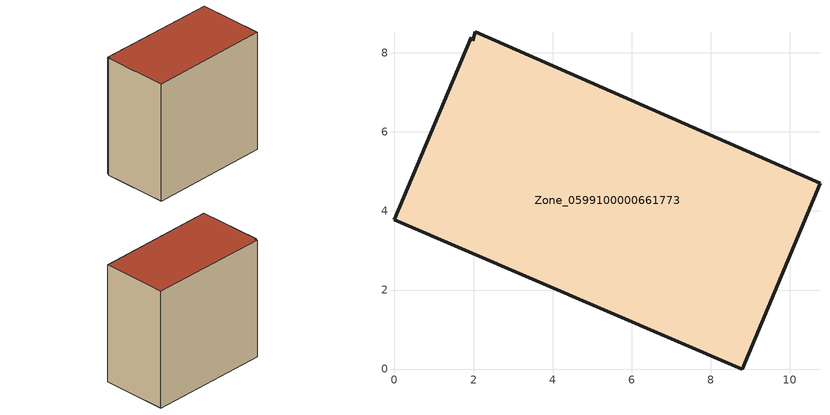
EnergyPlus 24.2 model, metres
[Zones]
Zone_0599100000661773
 floor ground (C_G): 0,3.77 1.94,8.4 1.98,8.3 2.05,8.53 10.77,4.7 8.8,0 z0
 wall outside (C_F): 8.8,0 10.77,4.7 2.05,8.53 1.98,8.3 1.94,8.4 0,3.77 8.8,0 z0:9.46
 roof outside (C_R): 1.94,8.4 0,3.77 8.8,0 10.77,4.7 2.05,8.53 1.98,8.3 z9.46
[BUILDING]
Pand.0599100000661773: North Axis=0; Terrain=City; Loads Convergence Tolerance Value=0.04; Temperature Convergence Tolerance Value=0.4; Solar Distribution=FullExterior; Maximum Number of Warmup Days=25; Minimum Number of Warmup Days=1
[Site:Location]
Rotterdam.The.Hague.AP_ZH_NLD Design_Conditions: Latitude=51.96; Longitude=4.45; Time Zone=1; Elevation=-4.5
[SITE:GROUNDTEMPERATURE:BUILDINGSURFACE]
18, 18, 18, 18, 18, 18, 18, 18, 18, 18, 18, 18
[MATERIAL] Thermal Absorptance=0.9; Solar Absorptance=0.7; Visible Absorptance=0.7
Name | Roughness | Thickness | Conductivity | Density | Specific Heat
G.TI.1946 | MediumSmooth | 0.15 | 1 | 540 | 1210
F.TI.1946 | Rough | 0.3 | 0.857143 | 1920 | 840
R.TI.1946 | MediumRough | 0.2 | 0.1 | 1500 | 1000
[CONSTRUCTION]
C_G: G.TI.1946
C_F: F.TI.1946
C_R: R.TI.1946
[ZONE]
Zone_0599100000661773: Type=1; Multiplier=1; Ceiling Height=Autocalculate; Volume=Autocalculate; Floor Area=autocalculate; Part of Total Floor Area=Yes
[ZONEINFILTRATION:DESIGNFLOWRATE]
Infil_Zone_0599100000661773: Zone or ZoneList or Space or SpaceList=Zone_0599100000661773; Schedule=AlwaysOn; Design Flow Rate Calculation Method=Flow/Area; Flow Rate per Floor Area=0.003; Constant Term Coefficient=1; Temperature Term Coefficient=0; Velocity Term Coefficient=0; Velocity Squared Term Coefficient=0
[HVACTEMPLATE:ZONE:IDEALLOADSAIRSYSTEM]
Zone_0599100000661773: Maximum Heating Supply Air Temperature=50; Minimum Cooling Supply Air Temperature=13; Maximum Heating Supply Air Humidity Ratio=0.0156; Minimum Cooling Supply Air Humidity Ratio=0.0077; Heating Limit=NoLimit; Cooling Limit=NoLimit; Dehumidification Control Type=ConstantSensibleHeatRatio; Cooling Sensible Heat Ratio=0.7; Dehumidification Setpoint=60; Humidification Control Type=None; Humidification Setpoint=30; Outdoor Air Method=None; Outdoor Air Flow Rate per Person=0.00944; Outdoor Air Flow Rate per Zone Floor Area=0; Outdoor Air Flow Rate per Zone=0; Demand Controlled Ventilation Type=None; Outdoor Air Economizer Type=NoEconomizer; Heat Recovery Type=None; Sensible Heat Recovery Effectiveness=0.7; Latent Heat Recovery Effectiveness=0.65
[ZONECONTROL:THERMOSTAT]
ThermostatControl_Zone_0599100000661773: Zone or ZoneList=Zone_0599100000661773; Control Type Schedule=DualSetpointControlType; Control 1=Thermostat_Zone_0599100000661773; Temperature Difference Between Cutout And Setpoint=0
[THERMOSTATSETPOINT:DUALSETPOINT]
Thermostat_Zone_0599100000661773: Heating Setpoint Temperature Schedule=HeatingSetpoint_Zone_0599100000661773; Cooling Setpoint Temperature Schedule=CoolingSetpoint_Zone_0599100000661773
[SCHEDULE:COMPACT]
HeatingSetpoint_Zone_0599100000661773: Through: 12/31, For: AllDays, Until: 24:00, 21
CoolingSetpoint_Zone_0599100000661773: Through: 12/31, For: AllDays, Until: 24:00, 24
DualSetpointControlType: Through: 12/31, For: AllDays, Until: 24:00, 4
AlwaysOn: Through: 12/31, For: AllDays, Until: 24:00, 1
